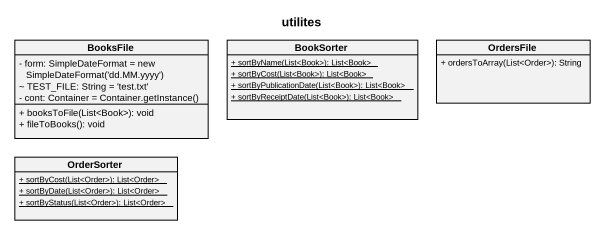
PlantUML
@startuml
title utilites
hide circle
hide empty members
skinparam classAttributeIconSize 0
class BooksFile {
  {field} - form: SimpleDateFormat = new SimpleDateFormat('dd.MM.yyyy')
  ~ TEST_FILE: String = 'test.txt'
  {field} - cont: Container = Container.getInstance()
  + booksToFile(List<Book>): void
  + fileToBooks(): void
}
class BookSorter {
  {static} + sortByName(List<Book>): List<Book>
  {static} + sortByCost(List<Book>): List<Book>
  {static} + sortByPublicationDate(List<Book>): List<Book>
  {static} + sortByReceiptDate(List<Book>): List<Book>
}
class OrdersFile {
  + ordersToArray(List<Order>): String
}
class OrderSorter {
  {static} + sortByCost(List<Order>): List<Order>
  {static} + sortByDate(List<Order>): List<Order>
  {static} + sortByStatus(List<Order>): List<Order>
}
@enduml
